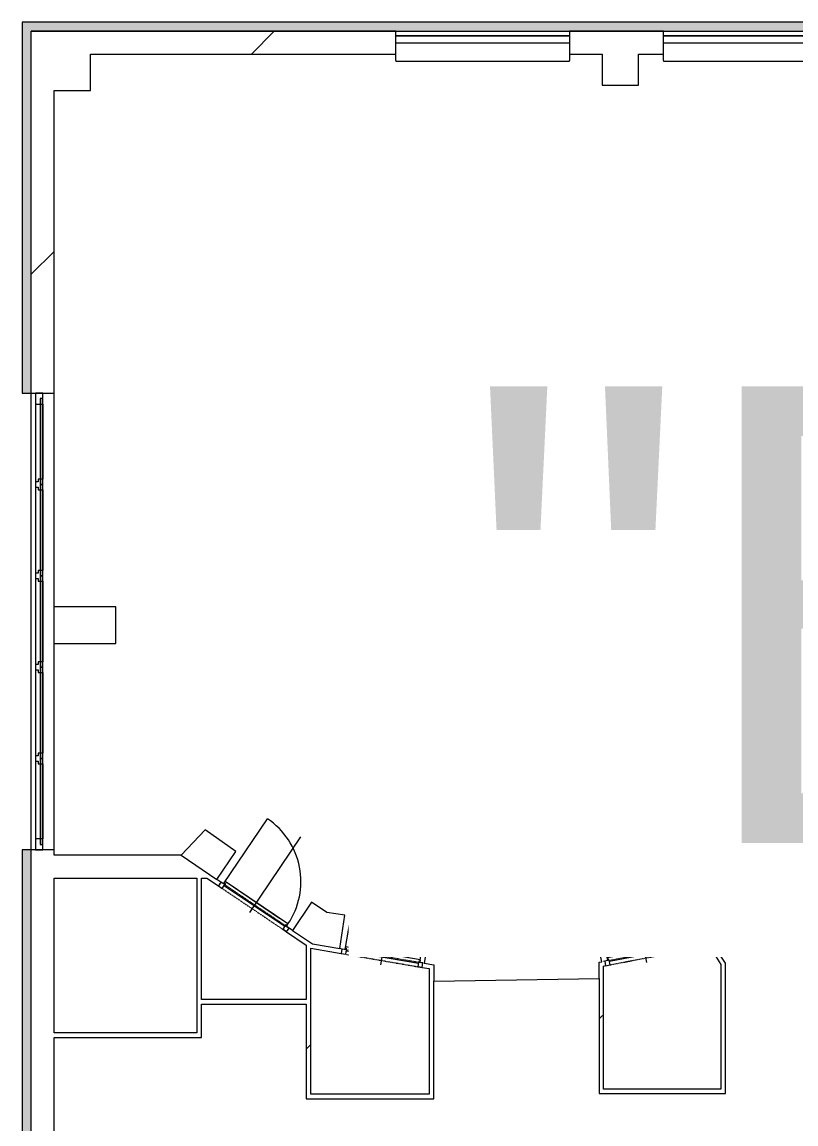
# Model space of a CAD drawing. Header units: millimetres. Extents: x -20192 to 462224, y -45352 to 20466.
# Drawn here: x 367644 to 376116, y -4200 to 7864 of the extents above; entities that cross this region are included whole.
import ezdxf

# ---------------------------------------------------------------- set-up
doc = ezdxf.new("R2010")
doc.units = ezdxf.units.MM
doc.linetypes.add('Čerchovaná se dvěma tečkami', pattern=[2.59, 1, -0.53, 0, -0.53, 0, -0.53])
for name, color, linetype, lineweight in [('A-DOOR', 31, 'Continuous', 9), ('A-DOOR-FRAM', 31, 'Continuous', 9), ('A-GENM', 13, 'Continuous', 9), ('A-GLAZ', 151, 'Continuous', 9), ('A-GLAZ-CURT', 52, 'Continuous', 9), ('A-GLAZ-CWMG', 51, 'Continuous', 9), ('A-WALL', 113, 'Continuous', 9), ('A-WALL-PATT', 111, 'Continuous', 25), ('G-ANNO-TEXT', 231, 'Continuous', 9), ('I-FURN', 30, 'Continuous', 9), ('S-COLS', 52, 'Continuous', 9)]:
    doc.layers.add(name, color=color, linetype=linetype, lineweight=lineweight)
doc.styles.add('Arial', font='arial.ttf', dxfattribs={"height": 5000})
pattern_1 = [(45, (302295, 0), (-7184.2, 7184.2), []), (45, (305168, -3e-12), (-7184.2, 7184.2), []), (45, (310916, -7e-12), (-4310.5, 10057.9), [4064, -2032, 67.06, -1964.94])]
pattern_2 = [(45, (302295, 0), (-7184.2, 7184.2), []), (45, (305168, -3e-12), (-7184.2, 7184.2), []), (45, (310916, -8e-12), (-4310.5, 10057.9), [4064, -2032, 67.06, -1964.94])]
pattern_3 = [(45, (302295, 0), (-7184.2, 7184.2), []), (45, (305168, 0), (-7184.2, 7184.2), []), (45, (310916, 0), (-4310.5, 10057.9), [4064, -2032, 67.06, -1964.94])]
pattern_4 = [(45, (302295, 0), (-7184.2, 7184.2), []), (45, (305168, -2e-12), (-7184.2, 7184.2), []), (45, (310916, -6e-12), (-4310.5, 10057.9), [4064, -2032, 67.06, -1964.94])]

# ---------------------------------------------------------------- blocks, each defined once
blk = doc.blocks.new('OKNO_2k_ - OKNO_2k_1900x1400-1963744-Mapka _ závislý 2')
at = {"layer": 'A-GLAZ'}
for p, q in [((-950, 126), (950, 126)), ((-950, 75), (-950, 126)), ((950, 126), (950, 75)), ((950, 75), (-950, 75)), ((-950, 75), (950, 75)), ((-950, -5), (-950, 75)), ((950, 75), (950, -5)), ((950, -5), (-950, -5))]:
    blk.add_line(p, q, dxfattribs=at)
blk = doc.blocks.new('Betonový čtvercový sloup - 400 x 400-V75-Mapka _ závislý 2')
at = {"layer": 'S-COLS'}
h = blk.add_hatch(dxfattribs=at)
h.set_pattern_fill('FP_154', color=256, style=0, pattern_type=2)
h.set_pattern_definition([(45, (-71899, -1279), (-7184.2, 7184.2), []), (45, (-69026, -1279), (-7184.2, 7184.2), []), (45, (-63278, -1279), (-4310.5, 10057.9), [4064, -2032, 67.06, -1964.94])])
h.paths.add_polyline_path([(200, -200), (200, 200), (-200, 200), (-200, -200)])
for p, q in [((200, 200), (-200, 200)), ((-200, 200), (-200, -200)), ((200, -200), (200, 200)), ((-200, -200), (200, -200))]:
    blk.add_line(p, q, dxfattribs=at)
blk = doc.blocks.new('ST_panel_sklo - ST_panel_sklo-1403385-Mapka _ závislý 2')
at = {"layer": 'A-GLAZ-CURT'}
for p, q in [((470, 28), (-470, 28)), ((-470, 28), (-470, 0)), ((-470, 0), (470, 0)), ((470, 0), (470, 28))]:
    blk.add_line(p, q, dxfattribs=at)
blk = doc.blocks.new('ST_panel_sklo - ST_panel_sklo-1403386-Mapka _ závislý 2')
at = {"layer": 'A-GLAZ-CURT'}
for p, q in [((500, 28), (-500, 28)), ((-500, 28), (-500, 0)), ((-500, 0), (500, 0)), ((500, 0), (500, 28))]:
    blk.add_line(p, q, dxfattribs=at)
blk = doc.blocks.new('Rectangular Mullion - Rectangular Mullion-Loc wall 49 Bottom 120mm 02-1403430-Mapka _ závislý 2')
at = {"layer": 'A-GLAZ-CWMG'}
for p, q in [((65495, -199), (65495, -1079)), ((65575, -259), (65575, -1079))]:
    blk.add_line(p, q, dxfattribs=at)
blk = doc.blocks.new('Rectangular Mullion - Rectangular Mullion-Loc wall 49 Bottom 120mm 02-1403408-Mapka _ závislý 2')
at = {"layer": 'A-GLAZ-CWMG'}
for p, q in [((65495, 801), (65495, -199)), ((65575, 741), (65575, -139))]:
    blk.add_line(p, q, dxfattribs=at)
blk = doc.blocks.new('Rectangular Mullion - Rectangular Mullion-Loc wall 49 Bottom 120mm 02-1403416-Mapka _ závislý 2')
at = {"layer": 'A-GLAZ-CWMG'}
for p, q in [((65495, 3681), (65495, 2801)), ((65575, 3681), (65575, 2861))]:
    blk.add_line(p, q, dxfattribs=at)
blk = doc.blocks.new('Rectangular Mullion - Rectangular Mullion-Loc wall 49 Bottom 120mm 02-1403417-Mapka _ závislý 2')
at = {"layer": 'A-GLAZ-CWMG'}
for p, q in [((-120, -79), (-120, 1)), ((-120, 1), (0, 1)), ((0, 1), (0, -79)), ((0, -79), (-120, -79))]:
    blk.add_line(p, q, dxfattribs=at)
blk = doc.blocks.new('Rectangular Mullion - Rectangular Mullion-Loc wall 49 Bottom 120mm 02-1403388-Mapka _ závislý 2')
at = {"layer": 'A-GLAZ-CWMG'}
for p, q in [((0, 1), (-120, 1)), ((-120, 1), (-120, -79)), ((0, -79), (0, 1)), ((-120, -79), (0, -79))]:
    blk.add_line(p, q, dxfattribs=at)
blk = doc.blocks.new('Rectangular Mullion - Rectangular Mullion-Loc wall 49 Bottom 120mm-1403423-Mapka _ závislý 2')
at = {"layer": 'A-GLAZ-CWMG'}
for p, q in [((-60, -49), (-60, 1)), ((-60, 1), (60, 1)), ((60, 1), (60, -49)), ((-30, -49), (-60, -49)), ((-30, -79), (-30, -49)), ((30, -79), (-30, -79)), ((60, -49), (30, -49)), ((30, -49), (30, -79))]:
    blk.add_line(p, q, dxfattribs=at)
blk = doc.blocks.new('Rectangular Mullion - Rectangular Mullion-Loc wall 49 Bottom 120mm-V153-Mapka _ závislý 2')
at = {"layer": 'A-GLAZ-CWMG'}
for p, q in [((-60, -49), (-60, 1)), ((-60, 1), (60, 1)), ((60, 1), (60, -49)), ((-30, -49), (-60, -49)), ((-30, -79), (-30, -49)), ((30, -79), (-30, -79)), ((60, -49), (30, -49)), ((30, -49), (30, -79))]:
    blk.add_line(p, q, dxfattribs=at)
blk = doc.blocks.new('Rectangular Mullion - Rectangular Mullion-Loc wall 49 Bottom 120mm-V154-Mapka _ závislý 2')
at = {"layer": 'A-GLAZ-CWMG'}
for p, q in [((-60, -49), (-60, 1)), ((-60, 1), (60, 1)), ((60, 1), (60, -49)), ((-30, -49), (-60, -49)), ((-30, -79), (-30, -49)), ((30, -79), (-30, -79)), ((60, -49), (30, -49)), ((30, -49), (30, -79))]:
    blk.add_line(p, q, dxfattribs=at)
blk = doc.blocks.new('Rectangular Mullion - Rectangular Mullion-Loc wall 49 Bottom 120mm-V155-Mapka _ závislý 2')
at = {"layer": 'A-GLAZ-CWMG'}
for p, q in [((-60, -49), (-60, 1)), ((-60, 1), (60, 1)), ((60, 1), (60, -49)), ((-30, -49), (-60, -49)), ((-30, -79), (-30, -49)), ((30, -79), (-30, -79)), ((60, -49), (30, -49)), ((30, -49), (30, -79))]:
    blk.add_line(p, q, dxfattribs=at)
blk = doc.blocks.new('parapet s nosem_vnitní - parapet s nosem_vnitní-1349022-Mapka _ závislý 2')
at = {"layer": 'A-GENM'}
for p, q in [((-950, -190), (-950, 0)), ((950, 0), (950, -190)), ((-950, -190), (-950, -200)), ((-950, -200), (950, -200)), ((-950, -200), (950, -200)), ((950, -200), (950, -190))]:
    blk.add_line(p, q, dxfattribs=at)
blk = doc.blocks.new('Kóje - Kóje-2061615-Mapka _ závislý 2')
at = {"layer": 'I-FURN'}
for p, q in [((73972, 4123), (73684, 3825)), ((74108, 3991), (73972, 4123)), ((74160, 4045), (74108, 3991)), ((75065, 2804), (74160, 4045)), ((73684, 3825), (73821, 3702)), ((73821, 3702), (74611, 2602)), ((75368, 1291), (75065, 2804)), ((74611, 2602), (74886, 1290)), ((74886, 1290), (74622, -49)), ((75112, -258), (75417, 1291)), ((75417, 1291), (75368, 1291)), ((74622, -49), (73878, -1154)), ((74236, -1556), (75112, -258)), ((67354, -981), (67091, -1259)), ((67689, -1216), (67354, -981)), ((73878, -1154), (72768, -1878)), ((67091, -1259), (67482, -1523)), ((67482, -1523), (67689, -1216)), ((73001, -2362), (74236, -1556)), ((68519, -1773), (68311, -2082)), ((68684, -1884), (68519, -1773)), ((68884, -1916), (68684, -1884)), ((68827, -2280), (68884, -1916)), ((72768, -1878), (72572, -1920)), ((72572, -1920), (72641, -2243)), ((68311, -2082), (68530, -2229)), ((69814, -2080), (69752, -2440)), ((70006, -2113), (69814, -2080)), ((71421, -2104), (70006, -2113)), ((71617, -2065), (71421, -2104)), ((71694, -2425), (71617, -2065)), ((68530, -2229), (68827, -2280)), ((72641, -2243), (72895, -2194)), ((72895, -2194), (73001, -2362)), ((69752, -2440), (69855, -2458)), ((69855, -2458), (69855, -2638)), ((71665, -2430), (71694, -2425)), ((71665, -2606), (71665, -2430)), ((69855, -2638), (71665, -2606))]:
    blk.add_line(p, q, dxfattribs=at)
blk = doc.blocks.new('DVERE_1k_oblozka - DD03_01_800x1970_koupelna-V177-Mapka _ závislý 2')
at = {"layer": 'A-DOOR'}
for p, q in [((-415, 22), (-415, 882)), ((0, -78), (0, 922)), ((-400, 22), (-450, 22)), ((-450, 22), (-450, -28)), ((415, 52), (-415, 52)), ((-415, 52), (-415, 37)), ((-415, 37), (-400, 37)), ((-400, 37), (-400, 12)), ((-400, -28), (-400, 22)), ((-400, 12), (400, 12)), ((305, 52), (-305, 52)), ((400, 12), (400, 37)), ((400, 37), (415, 37)), ((450, 22), (400, 22)), ((400, 22), (400, -28)), ((415, 37), (415, 52)), ((415, 52), (415, 22)), ((450, -28), (450, 22)), ((-450, -28), (-400, -28)), ((400, -28), (450, -28))]:
    blk.add_line(p, q, dxfattribs=at)
at = {"layer": 'A-DOOR', "linetype": 'Čerchovaná se dvěma tečkami'}
for p, q in [((-400, 22), (400, 22)), ((-400, -28), (400, -28))]:
    blk.add_line(p, q, dxfattribs=at)
at = {"layer": 'A-DOOR'}
blk.add_arc((-415, 52), 830, 360, 90, dxfattribs=at)
at = {"layer": 'A-DOOR-FRAM'}
for p, q in [((-400, 22), (-450, 22)), ((-400, -28), (-400, 22)), ((400, 22), (400, -28)), ((400, 22), (450, 22)), ((-450, -28), (-400, -28)), ((450, -28), (400, -28))]:
    blk.add_line(p, q, dxfattribs=at)
blk = doc.blocks.new('DVERE_1k_oblozka - DD03_01_800x1970_koupelna-2042788-Mapka _ závislý 2')
at = {"layer": 'A-DOOR'}
for p, q in [((-415, 22), (-415, 882)), ((0, -78), (0, 922)), ((-400, 22), (-450, 22)), ((-450, 22), (-450, -28)), ((415, 52), (-415, 52)), ((-415, 52), (-415, 37)), ((-415, 37), (-400, 37)), ((-400, -28), (-400, 22)), ((-400, 12), (400, 12)), ((305, 52), (-305, 52)), ((400, 37), (415, 37)), ((450, 22), (400, 22)), ((400, 22), (400, -28)), ((415, 37), (415, 52)), ((415, 52), (415, 22)), ((450, -28), (450, 22)), ((-450, -28), (-400, -28)), ((400, -28), (450, -28))]:
    blk.add_line(p, q, dxfattribs=at)
at = {"layer": 'A-DOOR', "linetype": 'Čerchovaná se dvěma tečkami'}
for p, q in [((-400, 22), (400, 22)), ((-400, -28), (400, -28))]:
    blk.add_line(p, q, dxfattribs=at)
at = {"layer": 'A-DOOR'}
blk.add_arc((-415, 52), 830, 360, 90, dxfattribs=at)
at = {"layer": 'A-DOOR-FRAM'}
for p, q in [((-400, 22), (-450, 22)), ((-400, -28), (-400, 22)), ((400, 22), (400, -28)), ((400, 22), (450, 22)), ((-450, -28), (-400, -28)), ((450, -28), (400, -28))]:
    blk.add_line(p, q, dxfattribs=at)

msp = doc.modelspace()

# ---------------------------------------------------------------- hatches: boundary and pattern name
at = {"layer": 'A-WALL-PATT', "lineweight": 9}
h = msp.add_hatch(color=256, dxfattribs=at)
h.paths.add_polyline_path([(367744, -5274), (367744, -1199), (367644, -1199), (367644, -5274)])
h.paths.add_polyline_path([(367744, 3801), (367744, 7864), (367644, 7864), (367644, 3801)])
msp.add_hatch(color=256, dxfattribs=at).paths.add_polyline_path([(386703, 7764), (386703, 7864), (367744, 7864), (367744, 7764), (386653, 7764)])
h = msp.add_hatch(dxfattribs=at)
h.set_pattern_fill('FP_110', color=256, angle=45, style=0, pattern_type=2)
h.set_pattern_definition(pattern_2)
h.paths.add_polyline_path([(386353, 7514), (386603, 7514), (386603, 7764), (382617, 7764), (382617, 7514), (385953, 7514), (385953, 7539), (386353, 7539)])
h.paths.add_polyline_path([(367744, 7514), (371737, 7514), (371737, 7764), (367744, 7764), (367744, 7574)])
h.paths.add_polyline_path([(373637, 7514), (373994, 7514), (373994, 7574), (374394, 7574), (374394, 7514), (374667, 7514), (374667, 7764), (373637, 7764), (373637, 7571)])
h.paths.add_polyline_path([(376567, 7514), (377717, 7514), (377717, 7764), (376567, 7764), (376567, 7551)])
h.paths.add_polyline_path([(380717, 7514), (380717, 7764), (379617, 7764), (379617, 7514), (379993, 7514), (379993, 7574), (380393, 7574), (380393, 7514)])
h = msp.add_hatch(dxfattribs=at)
h.set_pattern_fill('FP_109', color=256, angle=45, style=0, pattern_type=2)
h.set_pattern_definition(pattern_1)
h.paths.add_polyline_path([(367994, -4924), (367994, -1199), (367744, -1199), (367744, -4924)])
h.paths.add_polyline_path([(367994, 3801), (367994, 7514), (367744, 7514), (367744, 3801)])
h = msp.add_hatch(dxfattribs=at)
h.set_pattern_fill('FP_110', color=256, angle=45, style=0, pattern_type=2)
h.set_pattern_definition(pattern_2)
h.paths.add_polyline_path([(368669, 1061), (368669, 1461), (367994, 1461), (367994, 1061)])
h = msp.add_hatch(dxfattribs=at)
h.set_pattern_fill('FP_110', color=256, angle=45, style=0, pattern_type=2)
h.set_pattern_definition(pattern_1)
h.paths.add_polyline_path([(369559, -1509), (369756, -1509), (369385, -1259), (367994, -1259), (367994, -1509), (369385, -1509)])
h = msp.add_hatch(dxfattribs=at)
h.set_pattern_fill('FP_109', color=256, angle=45, style=0, pattern_type=2)
h.set_pattern_definition(pattern_1)
h.paths.add_polyline_path([(369609, -3203), (369609, -1509), (369559, -1523), (369559, -3203)])
h = msp.add_hatch(dxfattribs=at)
h.set_pattern_fill('FP_172', color=256, angle=45, style=0, pattern_type=2)
h.set_pattern_definition([(11.007, (302295, 0), (-1939.8, 9973.1), []), (11.007, (304677, -1607), (-1939.8, 9973.1), []), (11.007, (309443, -4820), (2049.4, 10749), [4064, -2032, 67.06, -1964.94])])
h.paths.add_polyline_path([(370925, -2297), (370567, -2055), (370539, -2097), (370827, -2280)])
h.paths.add_polyline_path([(369793, -1594), (369821, -1552), (369756, -1509), (369688, -1523), (369777, -1583)])
h = msp.add_hatch(dxfattribs=at)
h.set_pattern_fill('FP_109', color=256, angle=45, style=0, pattern_type=2)
h.set_pattern_definition(pattern_4)
h.paths.add_polyline_path([(370755, -3874), (370805, -3874), (370805, -2276), (370755, -2243), (370755, -3353)])
h = msp.add_hatch(dxfattribs=at)
h.set_pattern_fill('FP_173', color=256, angle=45, style=0, pattern_type=2)
h.set_pattern_definition([(35.212, (302295, 0), (-5858.3, 8301), []), (35.212, (305127, -489), (-5858.3, 8301), []), (35.212, (310790, -1466), (-2537.9, 10644.3), [4064, -2032, 67.06, -1964.94])])
h.paths.add_polyline_path([(372100, -2500), (372100, -2449), (372032, -2449), (372046, -2491)])
h.paths.add_polyline_path([(371138, -2334), (371138, -2283), (370824, -2229), (370925, -2297), (371013, -2312)])
h = msp.add_hatch(dxfattribs=at)
h.set_pattern_fill('FP_174', color=256, angle=45, style=0, pattern_type=2)
h.set_pattern_definition([(55.876, (302295, 0), (-8410.7, 5699.6), []), (55.876, (305117, 542), (-8410.7, 5699.6), []), (55.876, (310761, 1627), (-6130.9, 9063.9), [4064, -2032, 67.06, -1964.94])])
h.paths.add_polyline_path([(374916, -2297), (375162, -2243), (375121, -2207), (374909, -2258)])
h = msp.add_hatch(dxfattribs=at)
h.set_pattern_fill('FP_177', color=256, angle=45, style=0, pattern_type=2)
h.set_pattern_definition([(77, (302295, 0), (-9899.6, 2285.5), []), (77, (304732, 1523), (-9899.6, 2285.5), []), (77, (309606, 4568), (-8985.4, 6245.3), [4064, -2032, 67.06, -1964.94])])
h.paths.add_polyline_path([(375295, -2456), (375295, -2361), (375166, -2199), (375137, -2204), (375236, -2362)])
h = msp.add_hatch(dxfattribs=at)
h.set_pattern_fill('FP_109', color=256, angle=45, style=0, pattern_type=2)
h.set_pattern_definition(pattern_1)
h.paths.add_polyline_path([(375295, -3818), (375345, -3818), (375345, -2441), (375295, -2362), (375295, -3353)])
h = msp.add_hatch(dxfattribs=at)
h.set_pattern_fill('FP_109', color=256, angle=45, style=0, pattern_type=2)
h.set_pattern_definition(pattern_1)
h.paths.add_polyline_path([(372100, -3874), (372150, -3874), (372150, -2458), (372100, -2458), (372100, -3353)])
h = msp.add_hatch(dxfattribs=at)
h.set_pattern_fill('FP_109', color=256, angle=45, style=0, pattern_type=2)
h.set_pattern_definition(pattern_4)
h.paths.add_polyline_path([(373960, -3818), (374010, -3818), (373988, -2425), (373960, -2430), (373960, -3353)])
h = msp.add_hatch(dxfattribs=at)
h.set_pattern_fill('FP_115', color=256, angle=45, style=0, pattern_type=2)
h.set_pattern_definition(pattern_1)
h.paths.add_polyline_path([(369609, -2838), (369609, -2888), (370755, -2888), (370755, -2838)])
h = msp.add_hatch(dxfattribs=at)
h.set_pattern_fill('FP_115', color=256, angle=45, style=0, pattern_type=2)
h.set_pattern_definition(pattern_1)
h.paths.add_polyline_path([(367994, -3253), (369609, -3253), (369609, -3203), (367994, -3203)])
h = msp.add_hatch(dxfattribs=at)
h.set_pattern_fill('FP_110', color=256, angle=45, style=0, pattern_type=2)
h.set_pattern_definition(pattern_1)
h.paths.add_polyline_path([(375345, -3868), (375345, -3818), (373960, -3818), (373960, -3868), (375295, -3868)])
h = msp.add_hatch(dxfattribs=at)
h.set_pattern_fill('FP_110', color=256, angle=45, style=0, pattern_type=2)
h.set_pattern_definition(pattern_1)
h.paths.add_polyline_path([(372150, -3924), (372150, -3874), (370755, -3874), (370755, -3924), (372100, -3924)])
at = {"layer": 'S-COLS'}
h = msp.add_hatch(dxfattribs=at)
h.set_pattern_fill('FP_151', color=256, style=0, pattern_type=2)
h.set_pattern_definition(pattern_3)
h.paths.add_polyline_path([(367994, 7514), (367994, 7114), (368394, 7114), (368394, 7514)])
h = msp.add_hatch(dxfattribs=at)
h.set_pattern_fill('FP_151', color=256, style=0, pattern_type=2)
h.set_pattern_definition(pattern_3)
h.paths.add_polyline_path([(373994, 7174), (374394, 7174), (374394, 7574), (373994, 7574), (373994, 7514)])

# ---------------------------------------------------------------- linework, layer by layer
at = {"layer": 'A-WALL'}
for p, q in [((367644, 7864), (367644, 3801)), ((386703, 7864), (367644, 7864)), ((367744, -5174), (367744, 7764)), ((367744, 7764), (371737, 7764)), ((371737, 7764), (367744, 7764)), ((373637, 7764), (374667, 7764)), ((374667, 7764), (373637, 7764)), ((368394, 7514), (371737, 7514)), ((373637, 7514), (373994, 7514)), ((374394, 7514), (374667, 7514)), ((367994, -1259), (367994, 7114)), ((367644, 3801), (367994, 3801)), ((368669, 1461), (367994, 1461)), ((368669, 1061), (368669, 1461)), ((367994, 1061), (368669, 1061)), ((367644, -1199), (367644, -5274)), ((367994, -1199), (367644, -1199)), ((369385, -1259), (367994, -1259)), ((367994, -3203), (367994, -1509)), ((367994, -1509), (369559, -1509)), ((369559, -1509), (369559, -3203)), ((369609, -1509), (369667, -1509)), ((369609, -2838), (369609, -1509)), ((369667, -1509), (369793, -1594)), ((369821, -1552), (369777, -1523)), ((370539, -2097), (370755, -2243)), ((370606, -2082), (370567, -2055)), ((370755, -2243), (370755, -2838)), ((370805, -3874), (370805, -2276)), ((370805, -2276), (371138, -2334)), ((371147, -2285), (371121, -2280)), ((374936, -2243), (374907, -2248)), ((374916, -2297), (375166, -2249)), ((375166, -2249), (375295, -2456)), ((375345, -2441), (375295, -2362)), ((372025, -2487), (372100, -2500)), ((372100, -2500), (372100, -3874)), ((374023, -2418), (374010, -2421)), ((374010, -2472), (374033, -2467)), ((374010, -3818), (374010, -2472)), ((375295, -2456), (375295, -3818)), ((375345, -3868), (375345, -2441)), ((372150, -3924), (372150, -2638)), ((373960, -2606), (373960, -3868)), ((370755, -2838), (369609, -2838)), ((369609, -3253), (369609, -2888)), ((369609, -2888), (370755, -2888)), ((370755, -2888), (370755, -3924)), ((369559, -3203), (367994, -3203)), ((367994, -4524), (367994, -3253)), ((367994, -3253), (369609, -3253)), ((375295, -3818), (374010, -3818)), ((370755, -3924), (372150, -3924)), ((372100, -3874), (370805, -3874)), ((373960, -3868), (375345, -3868))]:
    msp.add_line(p, q, dxfattribs=at)
at = {"layer": 'S-COLS'}
for p, q in [((368394, 7114), (368394, 7514)), ((373994, 7514), (373994, 7174)), ((374394, 7174), (374394, 7514)), ((373994, 7174), (374394, 7174)), ((367994, 7114), (368394, 7114))]:
    msp.add_line(p, q, dxfattribs=at)

# ---------------------------------------------------------------- block references
at = {"layer": 'A-DOOR'}
for name, p, rotation in [('DVERE_1k_oblozka - DD03_01_800x1970_koupelna-V177-Mapka _ závislý 2', (370182, -1822), 326.0066834518678), ('DVERE_1k_oblozka - DD03_01_800x1970_koupelna-2042788-Mapka _ závislý 2', (371586, -2383), 350.2122083875207), ('DVERE_1k_oblozka - DD03_01_800x1970_koupelna-2042788-Mapka _ závislý 2', (374469, -2355), 10.87582456481287)]:
    msp.add_blockref(name, p, dxfattribs=dict(at, rotation=rotation))
at = {"layer": 'A-GENM'}
for p in [(372687, 7634), (375617, 7634)]:
    msp.add_blockref('parapet s nosem_vnitní - parapet s nosem_vnitní-1349022-Mapka _ závislý 2', p, dxfattribs=at)
at = {"layer": 'A-GLAZ'}
for p in [(372687, 7639), (375617, 7639)]:
    msp.add_blockref('OKNO_2k_ - OKNO_2k_1900x1400-1963744-Mapka _ závislý 2', p, dxfattribs=at)
at = {"layer": 'A-GLAZ-CURT', "rotation": 89.99999999999991}
for name, p in [('ST_panel_sklo - ST_panel_sklo-1403385-Mapka _ závislý 2', (367869, 3271)), ('ST_panel_sklo - ST_panel_sklo-1403386-Mapka _ závislý 2', (367869, 2301)), ('ST_panel_sklo - ST_panel_sklo-1403386-Mapka _ závislý 2', (367869, 1301)), ('ST_panel_sklo - ST_panel_sklo-1403386-Mapka _ závislý 2', (367869, 301)), ('ST_panel_sklo - ST_panel_sklo-1403385-Mapka _ závislý 2', (367869, -669))]:
    msp.add_blockref(name, p, dxfattribs=at)
at = {"layer": 'A-GLAZ-CWMG', "extrusion": (0, 0, -1), "rotation": 90.0000000000001}
for name, p in [('Rectangular Mullion - Rectangular Mullion-Loc wall 49 Bottom 120mm 02-1403417-Mapka _ závislý 2', (-367869, 3801)), ('Rectangular Mullion - Rectangular Mullion-Loc wall 49 Bottom 120mm-V155-Mapka _ závislý 2', (-367869, 2801)), ('Rectangular Mullion - Rectangular Mullion-Loc wall 49 Bottom 120mm-V154-Mapka _ závislý 2', (-367869, 1801)), ('Rectangular Mullion - Rectangular Mullion-Loc wall 49 Bottom 120mm-V153-Mapka _ závislý 2', (-367869, 801)), ('Rectangular Mullion - Rectangular Mullion-Loc wall 49 Bottom 120mm-1403423-Mapka _ závislý 2', (-367869, -199))]:
    msp.add_blockref(name, p, dxfattribs=at)
at = {"layer": 'A-GLAZ-CWMG'}
for name, p in [('Rectangular Mullion - Rectangular Mullion-Loc wall 49 Bottom 120mm 02-1403416-Mapka _ závislý 2', (302295, 0)), ('Rectangular Mullion - Rectangular Mullion-Loc wall 49 Bottom 120mm 02-1403408-Mapka _ závislý 2', (302295, 2000)), ('Rectangular Mullion - Rectangular Mullion-Loc wall 49 Bottom 120mm 02-1403408-Mapka _ závislý 2', (302295, 1000)), ('Rectangular Mullion - Rectangular Mullion-Loc wall 49 Bottom 120mm 02-1403408-Mapka _ závislý 2', (302295, 0)), ('Rectangular Mullion - Rectangular Mullion-Loc wall 49 Bottom 120mm 02-1403430-Mapka _ závislý 2', (302295, 0))]:
    msp.add_blockref(name, p, dxfattribs=at)
at = {"layer": 'A-GLAZ-CWMG', "rotation": 269.9999999999999}
msp.add_blockref('Rectangular Mullion - Rectangular Mullion-Loc wall 49 Bottom 120mm 02-1403388-Mapka _ závislý 2', (367869, -1199), dxfattribs=at)
at = {"layer": 'I-FURN'}
msp.add_blockref('Kóje - Kóje-2061615-Mapka _ závislý 2', (302295, 0), dxfattribs=at)
at = {"layer": 'S-COLS'}
msp.add_blockref('Betonový čtvercový sloup - 400 x 400-V75-Mapka _ závislý 2', (374194, 1279), dxfattribs=at)

# ---------------------------------------------------------------- next in the draw order: texts
at = {"layer": 'G-ANNO-TEXT', "color": 7, "insert": (372470, 3876), "char_height": 5000, "width": 11704.64, "attachment_point": 1, "style": 'Arial', "bg_fill": 3, "box_fill_scale": 1.25, "bg_fill_color": 256, "bg_fill_true_color": 13158600, "bg_fill_transparency": 0}
msp.add_mtext('"B"', dxfattribs=at)

doc.saveas('drawing.dxf')
